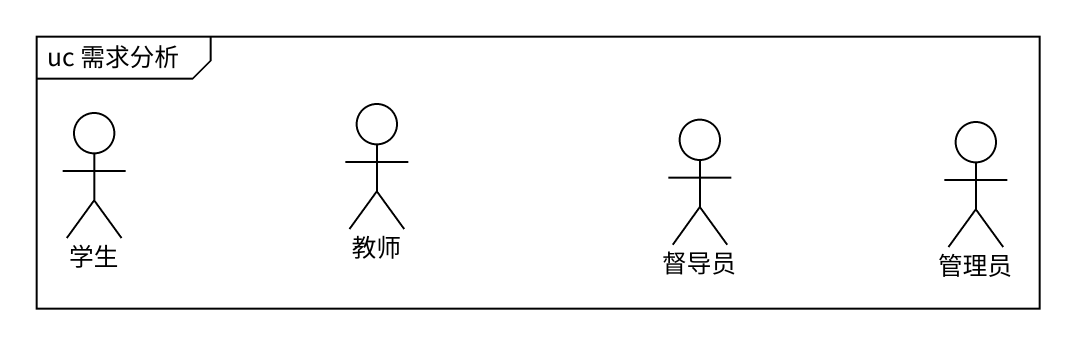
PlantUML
@startuml
mainframe uc 需求分析
actor 学生
actor 教师
actor 督导员
actor 管理员
@enduml
